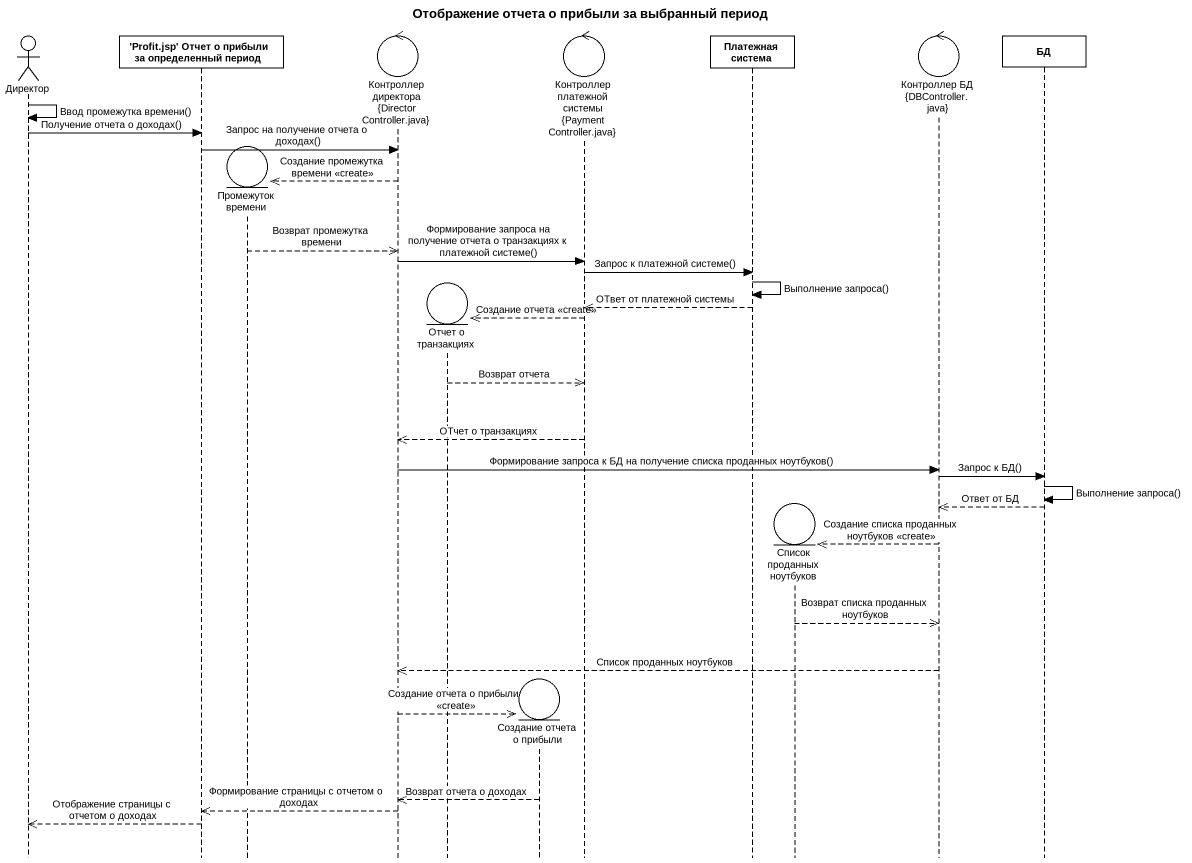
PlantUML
@startuml
title Отображение отчета о прибыли за выбранный период
hide footbox
actor Директор
participant "'Profit.jsp' Отчет о прибыли за определенный период" as Profit_jsp_Отчет_о_прибыли
entity "Промежуток времени" as Промежуток_времени
control "Контроллер директора {DirectorController.java}" as Контроллер_директора
entity "Отчет о транзакциях" as Отчет_о_транзакциях
entity "Создание отчета о прибыли" as Создание_отчета_о_прибыли
control "Контроллер платежной системы {PaymentController.java}" as Контроллер_платежной
participant "Платежная система" as Платежная_система
entity "Список проданных ноутбуков" as Список_проданных_ноутбуков
control "Контроллер БД {DBController.java}" as Контроллер_БД_DBController
participant БД

Директор -> Директор : Ввод промежутка времени()
Директор -> Profit_jsp_Отчет_о_прибыли : Получение отчета о доходах()
Profit_jsp_Отчет_о_прибыли -> Контроллер_директора : Запрос на получение отчета о доходах()
Контроллер_директора -->> Промежуток_времени ** : Создание промежутка времени <<create>>
Промежуток_времени -->> Контроллер_директора : Возврат промежутка времени
Контроллер_директора -> Контроллер_платежной : Формирование запроса на получение отчета о транзакциях к платежной системе()
Контроллер_платежной -> Платежная_система : Запрос к платежной системе()
Платежная_система -> Платежная_система : Выполнение запроса()
Платежная_система -->> Контроллер_платежной : ОТвет от платежной системы
Контроллер_платежной -->> Отчет_о_транзакциях ** : Создание отчета <<create>>
Отчет_о_транзакциях -->> Контроллер_платежной : Возврат отчета
Контроллер_платежной -->> Контроллер_директора : ОТчет о транзакциях
Контроллер_директора -> Контроллер_БД_DBController : Формирование запроса к БД на получение списка проданных ноутбуков()
Контроллер_БД_DBController -> БД : Запрос к БД()
БД -> БД : Выполнение запроса()
БД -->> Контроллер_БД_DBController : Ответ от БД
Контроллер_БД_DBController -->> Список_проданных_ноутбуков ** : Создание списка проданных ноутбуков <<create>>
Список_проданных_ноутбуков -->> Контроллер_БД_DBController : Возврат списка проданных ноутбуков
Контроллер_БД_DBController -->> Контроллер_директора : Список проданных ноутбуков
Контроллер_директора -->> Создание_отчета_о_прибыли ** : Создание отчета о прибыли <<create>>
Создание_отчета_о_прибыли -->> Контроллер_директора : Возврат отчета о доходах
Контроллер_директора -->> Profit_jsp_Отчет_о_прибыли : Формирование страницы с отчетом о доходах
Profit_jsp_Отчет_о_прибыли -->> Директор : Отображение страницы с отчетом о доходах
@enduml
